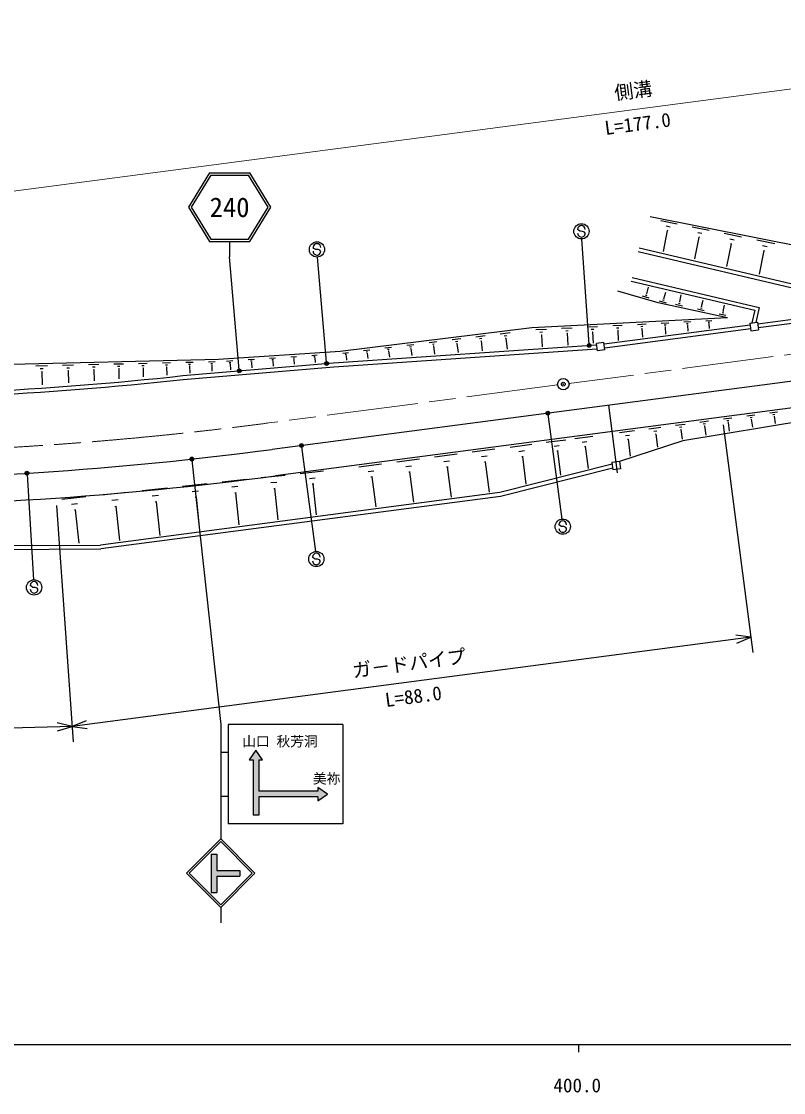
# Model space of a CAD drawing. Units: millimetres, scale not verified. Extents: x 0 to 700000, y -47500 to 447500.
# Drawn here: x 394939 to 494906, y 198715 to 339131 of the extents above; entities that cross this region are included whole.
import ezdxf
from ezdxf.enums import TextEntityAlignment as Align

# ---------------------------------------------------------------- set-up
doc = ezdxf.new("R2010")
doc.units = ezdxf.units.MM
doc.header["$LTSCALE"] = 1000
doc.header["$PDMODE"] = 32
doc.header["$PDSIZE"] = 500
doc.linetypes.add('CHAIN', pattern=[18.5, 12, -1.5, 3.5, -1.5])
for name, color, linetype, lineweight in [('M-STR-HTXT', 7, 'Continuous', 13), ('M-STR-STRC', 7, 'Continuous', 25), ('M-TTL-BAND', 7, 'Continuous', 25), ('S-TTL', 7, 'Continuous', 25)]:
    doc.layers.add(name, color=color, linetype=linetype, lineweight=lineweight)
doc.styles.add('@ＭＳ ゴシック', font='')
doc.styles.add('ＭＳ ゴシック', font='')
doc.styles.get('@ＭＳ ゴシック').set_extended_font_data('@MS Gothic')
doc.styles.get('ＭＳ ゴシック').set_extended_font_data('MS Gothic')

msp = doc.modelspace()

# ---------------------------------------------------------------- hatches: boundary and pattern name
at = {"layer": 'M-STR-STRC'}
for points in [[(435076, 237848), (433826, 238723), (433826, 238223), (426076, 238223), (426076, 242348), (426576, 242348), (425701, 243598), (424826, 242348), (425326, 242348), (425326, 235098), (426076, 235098), (426076, 237473), (433826, 237473), (433826, 236973)], [(419826, 229964), (420576, 229964), (420576, 227839), (423576, 227839), (423576, 227089), (420576, 227089), (420576, 224964), (419826, 224964)]]:
    msp.add_hatch(color=256, dxfattribs=at).paths.add_polyline_path(points)

# ---------------------------------------------------------------- linework, layer by layer
at = {"layer": 'M-STR-HTXT'}
msp.add_line((563175, 339131), (387864, 316102), dxfattribs=at)
at = {"layer": 'M-STR-STRC'}
for p, q in [((419608, 319270), (416844, 314770)), ((419776, 318970), (417196, 314770)), ((419608, 319270), (424880, 319270)), ((419776, 318970), (424712, 318970)), ((427292, 314770), (424712, 318970)), ((427644, 314770), (424880, 319270)), ((416844, 314770), (419608, 310270)), ((417196, 314770), (419776, 310570)), ((424712, 310570), (427292, 314770)), ((424880, 310270), (427644, 314770)), ((467994, 311755), (467895, 311873)), ((468239, 311616), (467994, 311755)), ((419776, 310570), (424712, 310570)), ((468540, 311613), (468239, 311616)), ((469396, 296799), (468457, 310617)), ((468785, 311501), (468540, 311613)), ((468891, 311365), (468785, 311501)), ((419608, 310270), (424880, 310270)), ((422244, 310270), (422244, 308270)), ((433308, 309381), (433208, 309499)), ((433553, 309241), (433308, 309381)), ((433853, 309239), (433553, 309241)), ((434098, 309127), (433853, 309239)), ((434204, 308991), (434098, 309127)), ((423497, 293473), (422244, 308270)), ((434956, 294443), (433787, 308244)), ((464004, 287626), (465807, 273894)), ((431689, 283381), (433492, 269649)), ((417311, 281612), (421076, 246964)), ((395674, 279762), (396538, 265939)), ((399550, 275659), (401718, 244704)), ((465542, 273043), (465443, 273161)), ((465787, 272903), (465542, 273043)), ((466088, 272901), (465787, 272903)), ((466333, 272789), (466088, 272901)), ((466439, 272653), (466333, 272789)), ((433227, 268798), (433128, 268916)), ((433472, 268659), (433227, 268798)), ((433773, 268656), (433472, 268659)), ((434018, 268544), (433773, 268656)), ((434124, 268408), (434018, 268544)), ((396205, 265081), (396105, 265199)), ((396450, 264942), (396205, 265081)), ((396750, 264940), (396450, 264942)), ((396995, 264828), (396750, 264940)), ((397101, 264692), (396995, 264828)), ((490630, 258396), (401578, 246699)), ((490630, 258396), (488647, 258658)), ((488782, 257632), (490630, 258396)), ((401578, 246699), (399633, 247164)), ((403426, 247463), (401578, 246699)), ((401578, 246699), (356518, 245474)), ((399661, 246129), (401578, 246699)), ((401578, 246699), (403561, 246437)), ((421076, 246964), (421076, 231964)), ((437076, 246964), (422076, 246964)), ((422076, 246964), (422076, 233964)), ((437076, 246964), (437076, 233964)), ((421076, 243339), (422076, 243339)), ((425701, 243598), (424826, 242348)), ((426576, 242348), (425701, 243598)), ((424826, 242348), (425326, 242348)), ((425326, 242348), (425326, 235098)), ((426076, 242348), (426576, 242348)), ((426076, 242348), (426076, 238223)), ((435076, 237848), (433826, 238723)), ((433826, 238723), (433826, 238223)), ((421076, 237589), (422076, 237589)), ((433826, 238223), (426076, 238223)), ((433826, 237473), (426076, 237473)), ((426076, 237473), (426076, 235098)), ((433826, 236973), (435076, 237848)), ((433826, 237473), (433826, 236973)), ((426076, 235098), (425326, 235098)), ((437076, 233964), (422076, 233964)), ((416576, 227464), (421076, 231964)), ((425576, 227464), (421076, 231964)), ((416930, 227464), (421076, 231610)), ((425223, 227464), (421076, 231610)), ((419826, 229964), (419826, 224964)), ((419826, 229964), (420576, 229964)), ((420576, 229964), (420576, 227839)), ((420576, 227839), (423576, 227839)), ((423576, 227839), (423576, 227089)), ((416577, 227464), (421076, 222964)), ((416930, 227464), (421076, 223317)), ((420576, 227089), (423576, 227089)), ((420576, 227089), (420576, 224964)), ((421076, 222964), (425576, 227464)), ((421076, 223317), (425223, 227464)), ((419826, 224964), (420576, 224964)), ((421077, 222964), (421077, 220964))]:
    msp.add_line(p, q, dxfattribs=at)
for centre, radius in [((468389, 311614), 1000), ((433703, 309240), 1000), ((469406, 296649), 150), ((469406, 296649), 120), ((469406, 296649), 90), ((469406, 296649), 60), ((469406, 296649), 30), ((423510, 293324), 150), ((434969, 294294), 150), ((434969, 294294), 120), ((434969, 294294), 90), ((434969, 294294), 60), ((434969, 294294), 30), ((423510, 293324), 120), ((423510, 293324), 90), ((423510, 293324), 60), ((423510, 293324), 30), ((463984, 287775), 150), ((463984, 287775), 120), ((463984, 287775), 90), ((463984, 287775), 60), ((463984, 287775), 30), ((431669, 283530), 150), ((431669, 283530), 120), ((431669, 283530), 90), ((431669, 283530), 60), ((431669, 283530), 30), ((417295, 281761), 150), ((417295, 281761), 120), ((417295, 281761), 90), ((417295, 281761), 60), ((417295, 281761), 30), ((395665, 279912), 150), ((395665, 279912), 120), ((395665, 279912), 90), ((395665, 279912), 60), ((395665, 279912), 30), ((465938, 272902), 1000), ((433623, 268657), 1000), ((396600, 264941), 1000)]:
    msp.add_circle(centre, radius, dxfattribs=at)
for centre, start, end in [((468395, 311869), 359.55488, 179.55488), ((468391, 311369), 179.55488, 359.55488), ((433704, 308995), 179.55488, 359.55488), ((433708, 309495), 359.55488, 179.55488), ((465939, 272657), 179.55488, 359.55488), ((465943, 273157), 359.55488, 179.55488), ((433624, 268412), 179.55488, 359.55488), ((433628, 268912), 359.55488, 179.55488), ((396605, 265195), 359.55488, 179.55488), ((396601, 264695), 179.55488, 359.55488)]:
    msp.add_arc(centre, 500, start, end, dxfattribs=at)
for p in [(469406, 296649), (423510, 293324), (434969, 294294), (463984, 287775), (431669, 283530), (417295, 281761), (395665, 279912)]:
    msp.add_point(p, dxfattribs=at)
at = {"layer": 'M-TTL-BAND', "color": 2, "linetype": 'CHAIN', "lineweight": 13}
for p, q in [((566925, 304827), (466754, 291669)), ((465267, 291473), (427353, 286493))]:
    msp.add_line(p, q, dxfattribs=at)
at = {"layer": 'M-TTL-BAND'}
for p, q in [((40000, 205000), (579000, 205000)), ((468000, 205000), (468000, 204000))]:
    msp.add_line(p, q, dxfattribs=at)
at = {"layer": 'M-TTL-BAND', "color": 2, "linetype": 'CHAIN', "lineweight": 13}
msp.add_arc((366172, 752247), 469756, 270.13348, 277.48341, dxfattribs=at)
at = {"layer": 'S-TTL'}
for p, q in [((477400, 313556), (501715, 308702)), ((478789, 313024), (480937, 312595)), ((479649, 311736), (479096, 308969)), ((479487, 312326), (480024, 312219)), ((479582, 311749), (479716, 311722)), ((482916, 312200), (485133, 311757)), ((483803, 310870), (483230, 307997)), ((483637, 311480), (484191, 311369)), ((483734, 310884), (483873, 310856)), ((487113, 311362), (489402, 310905)), ((487857, 310619), (488429, 310504)), ((491382, 310510), (493743, 310039)), ((475837, 308965), (502916, 302599)), ((475951, 309451), (503264, 303031)), ((488029, 309990), (487434, 307009)), ((487958, 310004), (488101, 309975)), ((492327, 309094), (491710, 306004)), ((492150, 309743), (492740, 309625)), ((492253, 309109), (492401, 309079)), ((567148, 308890), (491583, 298964)), ((474922, 305071), (491114, 301264)), ((475036, 305558), (491716, 301637)), ((478438, 302258), (473159, 303775)), ((476989, 303422), (476933, 303438)), ((476961, 303430), (477204, 304278)), ((479211, 302783), (479455, 303631)), ((477282, 302851), (476381, 303109)), ((477009, 303173), (476784, 303237)), ((487540, 300286), (478438, 302258)), ((479532, 302204), (478632, 302463)), ((479259, 302526), (479034, 302591)), ((479239, 302775), (479183, 302792)), ((481650, 301818), (480733, 302017)), ((481356, 302122), (481127, 302172)), ((481320, 302370), (481262, 302382)), ((481291, 302376), (481485, 303271)), ((484152, 301743), (484337, 302601)), ((486987, 301116), (487165, 301936)), ((568125, 301454), (427809, 283023)), ((484501, 301200), (483609, 301394)), ((484215, 301496), (483992, 301544)), ((484180, 301737), (484124, 301749)), ((487327, 300588), (486460, 300776)), ((487049, 300876), (486832, 300922)), ((487014, 301110), (486960, 301122)), ((491114, 301264), (490725, 299608)), ((491716, 301637), (491255, 299678)), ((503650, 301054), (491518, 299460)), ((487540, 300286), (461872, 298951)), ((469156, 299080), (470501, 299150)), ((490527, 299330), (471373, 296814)), ((472493, 299253), (473756, 299319)), ((475728, 299421), (476864, 299481)), ((476169, 299160), (476453, 299174)), ((478839, 299583), (479852, 299636)), ((479232, 299350), (479485, 299363)), ((479340, 299101), (479403, 299105)), ((479372, 299103), (479423, 298123)), ((481829, 299739), (482725, 299785)), ((482177, 299532), (482401, 299544)), ((482272, 299313), (482328, 299316)), ((482300, 299314), (482342, 298506)), ((484704, 299888), (485486, 299929)), ((485008, 299708), (485203, 299718)), ((485091, 299516), (485140, 299519)), ((485116, 299518), (485149, 298875)), ((490494, 299578), (491486, 299708)), ((490494, 299578), (490625, 298586)), ((491486, 299708), (491616, 298717)), ((568580, 297984), (428264, 279552)), ((461872, 298951), (436750, 295856)), ((454554, 297798), (455749, 297945)), ((457750, 298191), (459031, 298349)), ((458270, 297930), (458590, 297970)), ((462404, 298728), (463802, 298801)), ((462946, 298406), (463296, 298424)), ((463095, 298064), (463183, 298068)), ((463139, 298066), (463222, 296479)), ((465793, 298905), (467165, 298976)), ((466325, 298589), (466668, 298607)), ((466472, 298253), (466558, 298257)), ((466515, 298255), (466595, 296708)), ((469678, 298770), (470014, 298787)), ((469822, 298440), (469906, 298445)), ((469864, 298442), (469942, 296936)), ((490592, 298834), (471439, 296318)), ((472983, 298962), (473299, 298978)), ((473118, 298652), (473197, 298657)), ((473157, 298654), (473227, 297309)), ((476290, 298881), (476361, 298885)), ((476326, 298883), (476386, 297724)), ((490625, 298586), (491616, 298717)), ((435889, 294372), (470378, 296715)), ((442613, 296327), (443480, 296434)), ((445477, 296680), (446422, 296796)), ((445861, 296487), (446097, 296516)), ((448420, 297042), (449446, 297169)), ((448837, 296833), (449093, 296865)), ((448964, 296588), (449029, 296596)), ((448996, 296592), (449128, 295521)), ((451445, 297415), (452554, 297551)), ((451895, 297189), (452173, 297223)), ((452033, 296924), (452103, 296933)), ((452068, 296929), (452216, 295731)), ((455039, 297554), (455337, 297591)), ((455188, 297270), (455262, 297279)), ((455225, 297274), (455389, 295947)), ((458430, 297625), (458510, 297635)), ((458470, 297630), (458650, 296168)), ((471341, 297062), (470349, 296932)), ((470480, 295940), (470349, 296932)), ((471471, 296070), (471341, 297062)), ((436750, 295856), (420790, 294794)), ((427485, 294989), (428271, 295042)), ((430263, 295174), (431023, 295225)), ((430561, 295003), (430751, 295016)), ((433015, 295357), (433751, 295406)), ((433304, 295192), (433488, 295204)), ((433385, 295012), (433431, 295015)), ((433408, 295014), (433448, 294416)), ((435927, 293873), (470443, 296218)), ((437115, 295650), (437832, 295738)), ((437406, 295504), (437585, 295526)), ((437495, 295333), (437540, 295338)), ((437518, 295335), (437591, 294738)), ((439827, 295984), (440617, 296081)), ((440147, 295822), (440345, 295847)), ((440246, 295634), (440295, 295640)), ((440271, 295637), (440358, 294926)), ((442965, 296150), (443182, 296177)), ((443073, 295943), (443127, 295950)), ((443100, 295947), (443202, 295119)), ((445978, 296261), (446037, 296269)), ((446008, 296265), (446125, 295317)), ((471471, 296070), (470480, 295940)), ((420790, 294794), (391590, 294127)), ((396816, 293997), (398352, 294032)), ((397401, 293626), (397785, 293635)), ((400330, 294077), (401767, 294110)), ((400877, 293730), (401236, 293738)), ((403746, 294155), (405087, 294186)), ((404257, 293831), (404592, 293839)), ((404390, 293499), (404474, 293501)), ((404432, 293500), (404466, 292026)), ((407068, 294231), (408315, 294259)), ((407543, 293930), (407855, 293937)), ((407667, 293620), (407745, 293622)), ((407706, 293621), (407736, 292285)), ((410297, 294305), (411454, 294331)), ((410738, 294025), (411027, 294032)), ((410853, 293739), (410925, 293740)), ((410889, 293739), (410917, 292536)), ((413438, 294376), (414506, 294401)), ((413844, 294118), (414112, 294124)), ((413951, 293853), (414018, 293855)), ((413984, 293854), (414009, 292781)), ((416107, 292697), (435889, 294372)), ((416155, 292199), (435927, 293873)), ((416491, 294446), (417473, 294469)), ((416865, 294209), (417110, 294215)), ((416962, 293966), (417024, 293967)), ((416993, 293966), (417014, 293024)), ((419457, 294514), (420347, 294534)), ((419796, 294299), (420018, 294304)), ((419884, 294078), (419940, 294080)), ((419912, 294079), (419931, 293271)), ((421854, 294615), (422690, 294670)), ((422182, 294426), (422391, 294440)), ((422274, 294223), (422326, 294226)), ((422300, 294224), (422350, 293476)), ((424682, 294803), (425493, 294857)), ((425000, 294620), (425203, 294634)), ((425089, 294423), (425140, 294426)), ((425115, 294424), (425162, 293714)), ((427793, 294813), (427989, 294826)), ((427879, 294621), (427929, 294624)), ((427904, 294623), (427949, 293950)), ((430645, 294818), (430692, 294821)), ((430668, 294819), (430711, 294184)), ((397554, 293245), (397650, 293248)), ((397602, 293246), (397642, 291486)), ((401020, 293374), (401110, 293376)), ((401065, 293375), (401102, 291760)), ((471920, 288817), (473085, 279944)), ((493101, 287817), (494089, 287947)), ((499455, 287105), (481681, 284157)), ((483906, 286609), (485050, 286759)), ((487023, 287019), (488114, 287162)), ((487468, 286800), (487740, 286836)), ((487606, 286540), (487674, 286549)), ((487640, 286545), (487787, 285423)), ((490087, 287421), (491127, 287558)), ((490511, 287213), (490771, 287247)), ((490643, 286966), (490708, 286974)), ((490675, 286970), (490813, 285924)), ((493504, 287619), (493751, 287651)), ((493629, 287384), (493691, 287392)), ((493660, 287388), (493787, 286418)), ((473395, 285229), (475351, 285486)), ((477240, 285734), (478826, 285942)), ((477887, 285415), (478284, 285467)), ((478088, 285038), (478187, 285051)), ((478137, 285045), (478365, 283314)), ((480733, 286192), (481983, 286357)), ((481243, 285941), (481555, 285983)), ((481401, 285644), (481479, 285655)), ((481440, 285649), (481606, 284390)), ((484372, 286380), (484658, 286417)), ((484517, 286108), (484589, 286117)), ((484553, 286113), (484711, 284912)), ((486971, 286255), (490891, 256413)), ((459031, 283342), (461883, 283716)), ((463782, 283966), (466356, 284304)), ((467546, 284460), (469900, 284769)), ((468506, 283988), (469095, 284065)), ((481681, 284157), (473390, 281460)), ((474193, 284836), (474682, 284900)), ((474440, 284371), (474563, 284387)), ((474502, 284379), (474797, 282128)), ((449116, 282039), (452090, 282430)), ((454073, 282691), (457048, 283081)), ((460194, 282769), (460907, 282863)), ((464832, 283449), (465476, 283534)), ((465158, 282837), (465319, 282858)), ((465238, 282848), (465661, 279633)), ((468804, 283428), (468951, 283447)), ((468878, 283438), (469258, 280540)), ((439201, 280737), (442176, 281128)), ((444159, 281388), (447133, 281779)), ((445372, 280791), (446115, 280889)), ((450329, 281442), (451073, 281540)), ((455286, 282093), (456030, 282191)), ((455663, 281386), (455849, 281411)), ((455756, 281399), (456277, 277433)), ((472431, 281084), (457681, 277365)), ((460555, 282091), (460733, 282115)), ((460644, 282103), (461119, 278488)), ((473390, 281460), (472399, 281330)), ((472399, 281330), (472529, 280339)), ((473390, 281460), (473521, 280469)), ((426399, 279323), (429515, 279659)), ((431485, 279871), (434541, 280200)), ((440414, 280140), (441158, 280238)), ((440791, 279433), (440977, 279457)), ((440884, 279445), (441405, 275479)), ((445748, 280084), (445934, 280108)), ((445841, 280096), (446362, 276130)), ((450706, 280735), (450892, 280760)), ((450799, 280747), (451320, 276782)), ((472497, 280585), (457775, 276873)), ((473521, 280469), (472529, 280339)), ((416048, 278208), (419284, 278557)), ((421254, 278769), (424430, 279111)), ((422530, 278103), (423324, 278189)), ((427652, 278670), (428431, 278754)), ((432714, 279230), (433478, 279312)), ((433082, 278497), (433273, 278517)), ((433178, 278507), (433614, 274456)), ((400238, 276506), (403383, 276845)), ((457681, 277365), (405330, 270488)), ((457775, 276873), (405364, 269988)), ((405452, 277068), (408812, 277429)), ((410781, 277641), (414079, 277996)), ((412106, 276950), (412931, 277039)), ((417349, 277530), (418158, 277617)), ((417739, 276754), (417941, 276775)), ((417840, 276765), (418305, 272445)), ((422913, 277341), (423112, 277363)), ((423013, 277352), (423468, 273123)), ((428028, 277923), (428222, 277944)), ((428125, 277933), (428571, 273793)), ((401502, 275847), (402288, 275931)), ((406802, 276363), (407642, 276454)), ((407208, 275557), (407418, 275580)), ((407313, 275568), (407798, 271065)), ((412504, 276159), (412710, 276181)), ((412607, 276170), (413082, 271759)), ((401881, 275092), (402078, 275113)), ((401979, 275103), (402451, 270721)), ((390961, 270411), (405330, 270488)), ((391018, 269911), (405364, 269988))]:
    msp.add_line(p, q, dxfattribs=at)
at = {"layer": 'S-TTL', "color": 3}
msp.add_circle((466011, 291571), 750, dxfattribs=at)
at = {"layer": 'S-TTL'}
for radius, start, end in [(462756, 272.81354, 276.20067), (462256, 272.84733, 276.20141), (473256, 270.042, 277.48341), (476756, 270.042, 277.48341)]:
    msp.add_arc((366172, 752247), radius, start, end, dxfattribs=at)
at = {"layer": 'S-TTL', "color": 3}
msp.add_point((466011, 291571), dxfattribs=at)

# ---------------------------------------------------------------- texts
at = {"layer": 'M-STR-HTXT', "style": 'ＭＳ ゴシック'}
msp.add_text('側溝', height=1833, rotation=7.483, dxfattribs=at).set_placement((475390, 328608), align=Align.BOTTOM_CENTER)
at = {"layer": 'M-STR-HTXT', "style": '@ＭＳ ゴシック'}
msp.add_text('L=177.0', height=1833, rotation=7.483, dxfattribs=at).set_placement((475650, 326625), align=Align.TOP_CENTER)
at = {"layer": 'M-STR-STRC', "style": 'ＭＳ ゴシック'}
msp.add_text('240', height=2566, dxfattribs=at).set_placement((422244, 314770), align=Align.MIDDLE_CENTER)
msp.add_text('ガ－ドパイプ', height=1833, rotation=7.483, dxfattribs=at).set_placement((445974, 253539), align=Align.BOTTOM_CENTER)
at = {"layer": 'M-STR-STRC', "style": '@ＭＳ ゴシック'}
msp.add_text('L=88.0', height=1833, rotation=7.483, dxfattribs=at).set_placement((446234, 251556), align=Align.TOP_CENTER)
at = {"layer": 'M-STR-STRC', "style": 'ＭＳ ゴシック'}
for s, p in [('山口 秋芳洞', (423901, 243698)), ('美祢', (433177, 238823))]:
    msp.add_text(s, height=1320, dxfattribs=at).set_placement(p, align=Align.BOTTOM_LEFT)
at = {"layer": 'M-TTL-BAND', "style": 'ＭＳ ゴシック'}
msp.add_text('400.0', height=1833, dxfattribs=at).set_placement((467844, 198195), align=Align.BOTTOM_CENTER)

doc.saveas('drawing.dxf')
